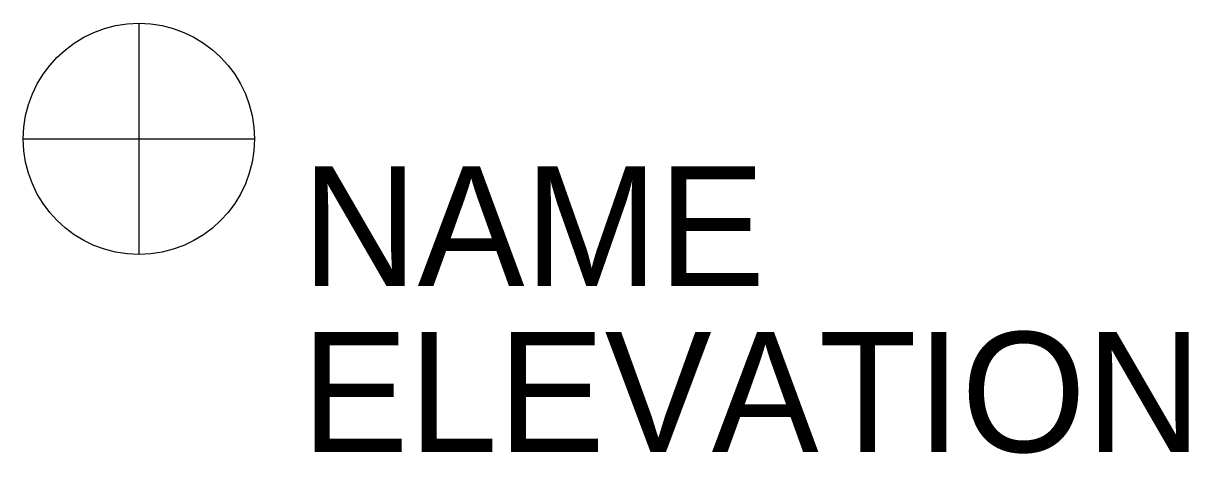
# Model space of a CAD drawing. Extents: x 779.9 to 857.6, y 1523.8 to 1552.5.
import ezdxf

# ---------------------------------------------------------------- set-up
doc = ezdxf.new("R2010")
doc.units = 0
doc.header["$MEASUREMENT"] = 0
doc.layers.add('E-LIGHTING', color=6, linetype='Continuous')
doc.styles.add('hnetpipes', font='HCAD.SHX', dxfattribs={"width": 0.8})
doc.styles.get("Standard").update_dxf_attribs({"font": 'HCAD.SHX', "height": 8})
doc.linetypes.add('Pex- 1h', pattern='A,50,-2,["\\",hnetpipes,S=8,R=0,X=0,Y=-4],-8', length=60)

msp = doc.modelspace()

# ---------------------------------------------------------------- linework, layer by layer
at = {"layer": 'E-LIGHTING', "color": 4, "linetype": 'Pex- 1h'}
for p, q in [((787.584, 1552.466), (787.584, 1537.046)), ((779.874, 1544.756), (795.294, 1544.756))]:
    msp.add_line(p, q, dxfattribs=at)
msp.add_circle((787.584, 1544.756), 7.71, dxfattribs=at)

# ---------------------------------------------------------------- texts
for tag, p, s in [('NAME', (798.448, 1534.937), 'Main  Level'), ('ELEVATION', (798.438, 1523.875), '108')]:
    msp.add_attdef(tag, p, s, height=8, dxfattribs=at)

doc.saveas('drawing.dxf')
